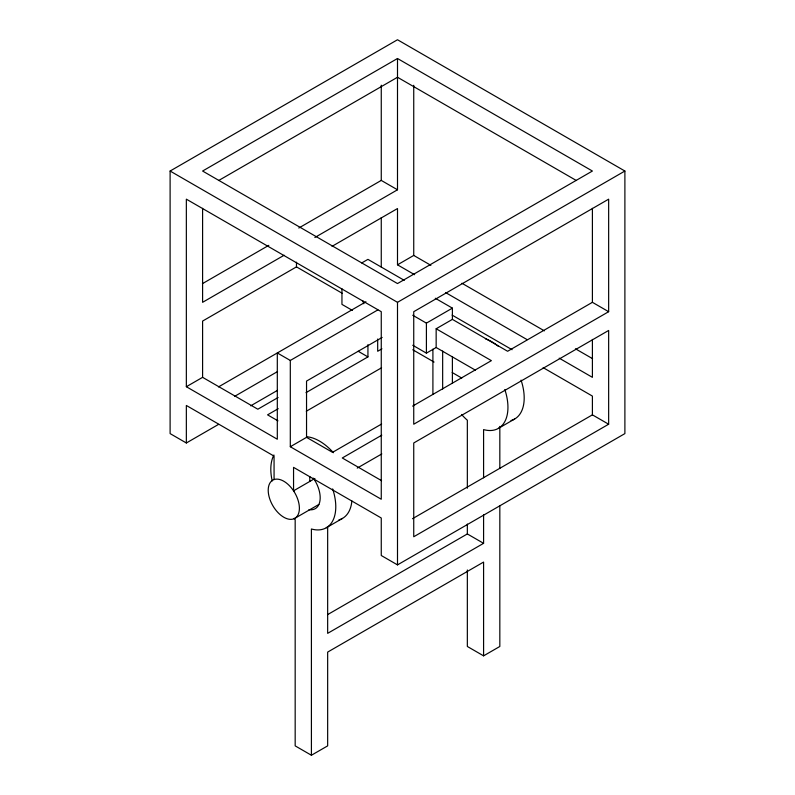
<?xml version="1.0" encoding="UTF-8"?>
<svg xmlns="http://www.w3.org/2000/svg" width="795" height="795" viewBox="0 0 795 795"><rect width="100%" height="100%" fill="white"/><g stroke="black" fill="none" stroke-linecap="round" stroke-linejoin="round"><path stroke-width="1.19" d="M218.526 424.401L186.348 442.984L170.11 433.603L170.11 171.034L397.5 39.75L624.89 171.034L624.89 433.603L397.5 564.887L381.262 555.506L381.262 518.002L293.554 467.361L293.554 490.823L314.919 478.481M397.5 58.502L202.596 171.034L397.5 283.557L592.404 171.034L397.5 58.502L397.5 189.786L314.86 237.496M218.655 180.515L397.5 77.264L576.345 180.515M202.417 283.666L268.809 245.337M298.801 228.016L381.262 180.415L397.5 189.786M284.163 255.225L202.596 302.319L202.596 208.34M342.138 293.236L296.475 266.872L202.596 321.071L202.596 377.337L257.819 409.216L278.101 397.51M332.032 246.341L397.5 208.548L397.5 264.815L414.632 274.702M361.705 262.966L367.936 259.369L404.287 280.357M377.864 309.901L290.304 360.453L290.304 446.73L381.262 499.24L381.262 311.69L186.348 199.167L186.348 386.718L202.596 377.337M397.5 264.815L413.738 255.434L430.88 265.321M218.476 386.927L365.939 301.782M234.724 396.298L277.554 371.563M170.11 171.034L397.5 302.319L624.89 171.034M250.703 405.828L277.525 390.345M382.156 337.428L306.542 381.083L306.542 437.349L332.529 452.355L381.65 423.993M278.24 408.68L267.567 414.851L277.962 420.853M306.005 392.651L367.936 356.895L367.936 344.662M381.938 348.816L377.685 351.271L377.685 339.038M412.744 315.247L426.408 323.138L452.395 308.132L452.395 319.381L507.617 351.271L592.404 302.319L608.652 311.7L608.652 199.167L413.738 311.69L413.738 424.222L608.652 311.7M475.45 370.202L436.157 347.514L436.157 328.762L452.395 319.381M306.284 411.244L381.58 367.777M412.744 345.259L426.408 353.139L436.157 347.514M290.304 446.73L306.542 437.349M412.615 406.116L491.38 360.642L436.157 328.762M381.789 435.173L342.277 457.98L381.57 480.667M357.233 468.096L381.819 453.915M294.687 518.419L318.855 504.467M326.268 527.781L342.506 518.4M498.435 428.376L514.673 418.995M412.496 518.718L592.404 414.851L608.652 424.222L608.652 330.452L413.738 442.974L413.738 536.754L608.652 424.222M327.55 614.654L467.341 533.942L483.589 543.323L483.589 514.892M483.589 543.323L327.659 633.347L327.659 527.035M293.862 518.439L295.174 519.612L295.174 745.869L311.411 755.25L327.659 745.869L327.659 652.099L483.589 562.075L483.589 655.845L499.826 646.474L499.826 505.531M461.935 283.259L544.396 330.859M575.451 348.796L592.583 358.684M445.687 292.63L527.085 339.624M559.213 358.167L592.404 377.337L592.404 339.415M435.292 298.254L452.395 308.132M452.116 315.098L512.089 349.721M543.144 367.648L592.404 396.089L592.404 414.851M352.463 310.447L341.949 304.386L341.949 288.774M412.764 349.77L434.07 362.063M452.176 372.517L461.756 378.052M358.197 351.271L367.936 356.895M290.304 360.453L277.306 352.96L277.306 439.228L186.348 386.718M483.589 655.845L467.341 646.474L467.341 569.975M309.493 481.005L309.792 481.442L309.792 476.503M274.076 479.554L274.056 456.111L186.348 405.47L186.348 442.984M592.404 208.34L592.404 302.319M499.826 426.398L499.826 468.434M483.589 477.805L483.589 429.598L484.89 429.926A45.941 26.523 60 0 0 504.825 389.51M467.341 488.209L467.341 420.217L466.029 419.045A45.941 26.523 60 0 1 461.577 414.483M467.341 524.054L467.341 533.942M452.395 356.488L452.395 383.399M442.656 351.102L442.656 389.023M432.907 349.144L432.907 394.409M426.408 323.138L426.408 353.139M413.738 85.274L413.738 255.434M397.5 302.319L397.5 564.887M381.262 85.194L381.262 180.415M381.262 217.671L381.262 267.031M311.411 755.25L311.411 528.993L312.723 529.331A45.941 26.523 60 0 0 332.658 488.905M296.475 262.181L296.475 266.872M521.073 380.129A45.941 26.523 60 0 1 511.056 420.515M485.367 338.769A45.941 26.523 60 0 1 498.038 346.083M351.867 500.959A45.941 26.523 60 0 1 338.889 519.91M307.109 436.783A45.941 26.523 60 0 1 333.423 452.723M272.208 480.935A45.941 26.523 60 0 1 273.927 454.998M313.359 478.133A23.89 13.793 60 0 1 311.978 509.734L311.262 509.794A23.89 13.793 60 0 1 308.987 509.645M363.762 303.74A6.887 3.975 60 0 1 363.086 301.007M293.852 491.28L293.256 490.386A22.051 12.73 60 0 0 276.978 479.117A22.051 12.73 60 0 0 268.213 490.008L268.223 490.893A22.051 12.73 60 0 0 283.984 517.346A22.051 12.73 60 0 0 299.397 508.482L299.387 507.598A22.051 12.73 60 0 0 293.852 491.28"/></g></svg>
